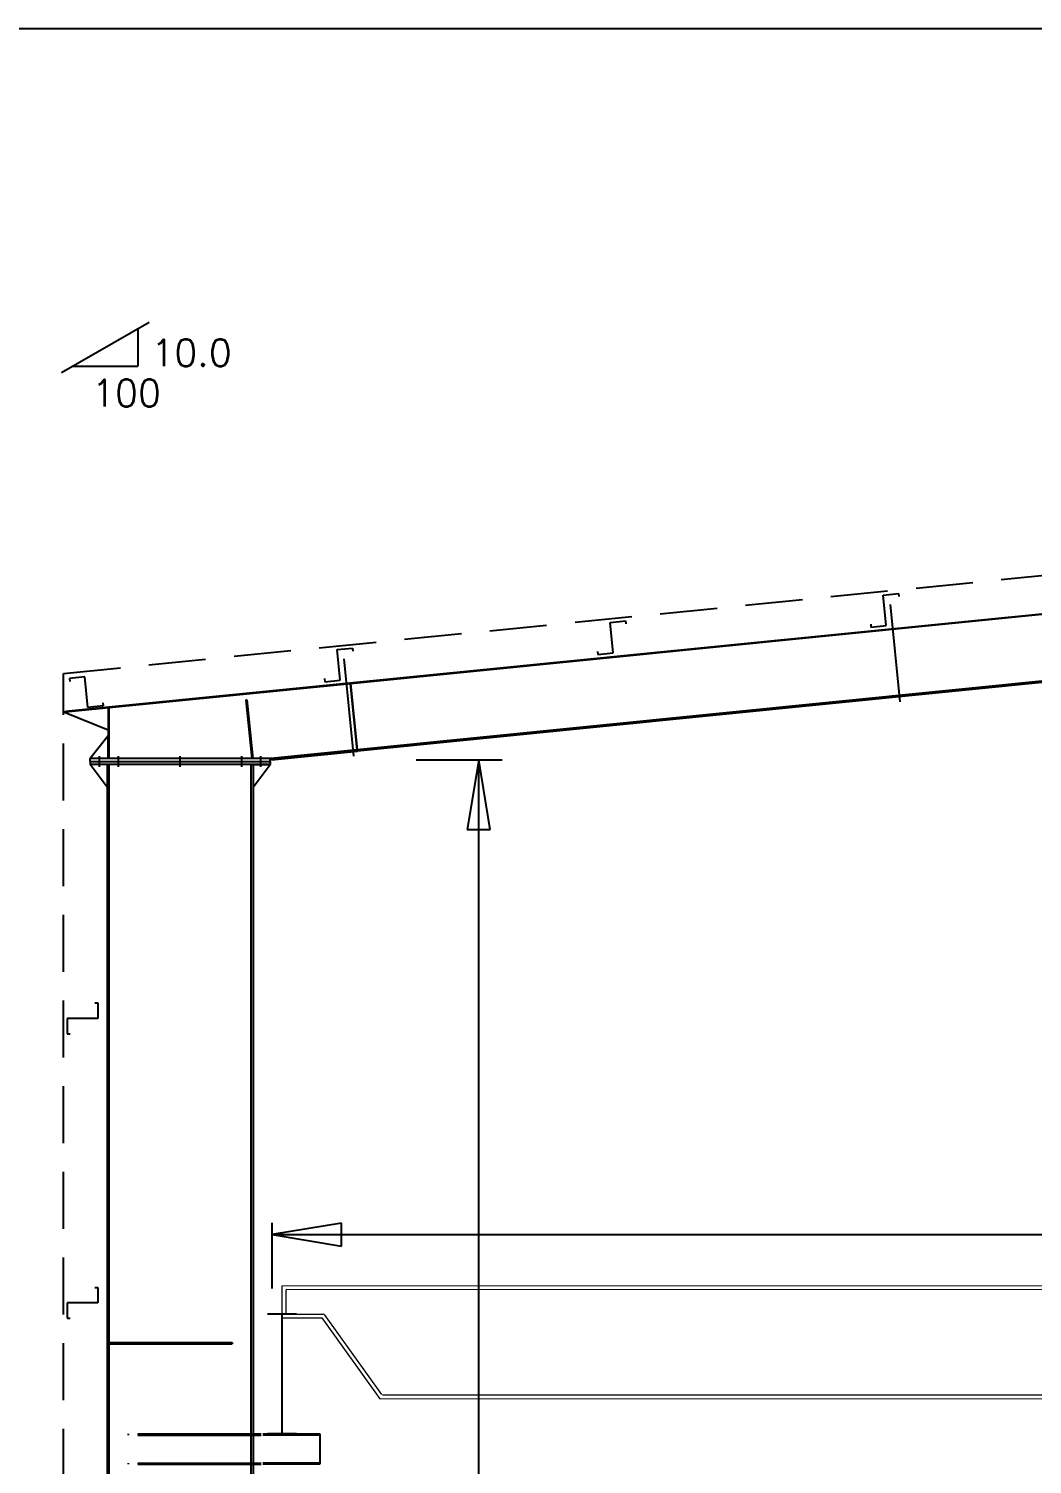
# Model space of a CAD drawing. Header units: millimetres. Extents: x 68421 to 1479662, y -51504 to 144751.
# Drawn here: x 1156894 to 1162186, y 15682 to 23255 of the extents above; entities that cross this region are included whole.
import ezdxf

# ---------------------------------------------------------------- set-up
doc = ezdxf.new("R2010")
doc.units = ezdxf.units.MM
doc.header["$LTSCALE"] = 0.35
doc.header["$MEASUREMENT"] = 0
doc.linetypes.add('CONTIN', pattern=[0, 0, 0])
doc.linetypes.add('DASHED', pattern=[1290.855, 860.57, -430.285])
doc.layers.get('0').update_dxf_attribs({"linetype": 'CONTIN'})
for name, color, linetype in [('1', 7, 'CONTIN'), ('10', 10, 'CONTIN'), ('12', 6, 'CONTIN'), ('2', 6, 'CONTIN'), ('22', 7, 'CONTIN'), ('3', 7, 'CONTIN'), ('5', 5, 'DASHED')]:
    doc.layers.add(name, color=color, linetype=linetype)
doc.styles.add('SIMPLEX', font='simplex.shx', dxfattribs={"width": 0.8})

# ---------------------------------------------------------------- blocks, each defined once
blk = doc.blocks.new('WSECTN')
for p, q in [((-76.2, 25.4), (76.2, 25.4)), ((0, 0), (0, 25.4)), ((-76.2, 0), (76.2, 0))]:
    blk.add_line(p, q)
blk = doc.blocks.new('ARROWF')
for p, q in [((0, 0), (-366.2, 61)), ((-366.2, 61), (-366.2, -61)), ((-366.2, -61), (0, 0))]:
    blk.add_line(p, q)
blk = doc.blocks.new('ZCOL')
for p, q in [((10.16, 0), (0, 0)), ((0, 0), (0, -25.4)), ((10.16, -2.54), (10.16, 0)), ((-10.16, -25.4), (-10.16, -22.86)), ((0, -25.4), (-10.16, -25.4))]:
    blk.add_line(p, q)
blk = doc.blocks.new('GHAGR')
at = {"lineweight": 0}
for p, q in [((1162109, -28388.4), (1174805.7, -28384.9)), ((1162109, -28388.4), (1162109, -28557.6)), ((1162128.9, -28415), (1162128.9, -28531)), ((1162135.5, -28408.3), (1174779.2, -28404.8)), ((1162135.5, -28537.7), (1162325.9, -28537.7)), ((1162331.3, -28540.4), (1162633.5, -28961.5)), ((1162109, -28557.6), (1162319.1, -28557.6)), ((1162319.1, -28557.6), (1162625.3, -28984.2)), ((1162625.3, -28984.2), (1174289.4, -28980.6)), ((1162638.9, -28964.3), (1174275.8, -28960.7))]:
    blk.add_line(p, q, dxfattribs=at)
for centre, start, end in [((1162135.5, -28415), 90, 180), ((1162135.5, -28531), 180, 270), ((1162325.9, -28544.3), 35.6722, 90)]:
    blk.add_arc(centre, 6.64, start, end, dxfattribs=at)

msp = doc.modelspace()

# ---------------------------------------------------------------- linework, layer by layer
at = {"linetype": 'Continuous', "lineweight": 5}
for p, q in [((1157469.27969, 15842.51404), (1157469.27969, 15836.51404)), ((1157469.27969, 15688.51355), (1157469.27969, 15682.51404))]:
    msp.add_line(p, q, dxfattribs=at)
at = {"layer": '1'}
for p, q in [((1157087.65004, 19654.51604), (1164561.15297, 20401.86654)), ((1164561.64955, 20396.89004), (1157088.14804, 19649.54234)), ((1164561.64955, 20396.89004), (1158591.39992, 19799.86654)), ((1161436.35268, 20218.59704), (1161487.76332, 19704.49254)), ((1164561.64955, 20045.14494), (1158626.22609, 19451.60194)), ((1164561.15297, 20045.09604), (1158626.2289, 19451.60194)), ((1158626.72694, 19446.62834), (1164561.64955, 20040.11954)), ((1158555.81984, 19930.54434), (1158607.18044, 19416.93984)), ((1158591.39992, 19799.86654), (1157317.65004, 19672.49154)), ((1158626.22609, 19451.60194), (1158591.39992, 19799.86654)), ((1158591.39992, 19799.86654), (1158626.22609, 19451.60194)), ((1158044.78896, 19714.50624), (1158038.81807, 19713.91054)), ((1158044.78896, 19714.50624), (1158038.81807, 19713.91054)), ((1158044.78896, 19714.50624), (1158038.81807, 19713.91054)), ((1158044.78896, 19714.50624), (1158038.81807, 19713.91054)), ((1158044.78896, 19714.50624), (1158038.81807, 19713.91054)), ((1158044.78896, 19714.50624), (1158038.81807, 19713.91054)), ((1158044.78896, 19714.50624), (1158038.81807, 19713.91054)), ((1158044.78896, 19714.50624), (1158038.81807, 19713.91054)), ((1158044.78896, 19714.50624), (1158038.81807, 19713.91054)), ((1158044.78896, 19714.50624), (1158038.81807, 19713.91054)), ((1158044.78896, 19714.50624), (1158038.81807, 19713.91054)), ((1158044.78896, 19714.50624), (1158038.81807, 19713.91054)), ((1158038.81807, 19713.91054), (1158069.66402, 19405.44664)), ((1158038.81807, 19713.91054), (1158069.66402, 19405.44664)), ((1158038.81807, 19713.91054), (1158069.66402, 19405.44664)), ((1158038.81807, 19713.91054), (1158069.66402, 19405.44664)), ((1158038.81807, 19713.91054), (1158069.66402, 19405.44664)), ((1158038.81807, 19713.91054), (1158069.66402, 19405.44664)), ((1158038.81807, 19713.91054), (1158069.66402, 19405.44664)), ((1158038.81807, 19713.91054), (1158069.66402, 19405.44664)), ((1158038.81807, 19713.91054), (1158069.66402, 19405.44664)), ((1158038.81807, 19713.91054), (1158069.66402, 19405.44664)), ((1158038.81807, 19713.91054), (1158069.66402, 19405.44664)), ((1158038.81807, 19713.91054), (1158069.66402, 19405.44664)), ((1158044.78896, 19714.50624), (1158075.63503, 19406.04434)), ((1158044.78896, 19714.50624), (1158075.63503, 19406.04434)), ((1158044.78896, 19714.50624), (1158075.63503, 19406.04434)), ((1158044.78896, 19714.50624), (1158075.63503, 19406.04434)), ((1158044.78896, 19714.50624), (1158075.63503, 19406.04434)), ((1158044.78896, 19714.50624), (1158075.63503, 19406.04434)), ((1158044.78896, 19714.50624), (1158075.63503, 19406.04434)), ((1158044.78896, 19714.50624), (1158075.63503, 19406.04434)), ((1158044.78896, 19714.50624), (1158075.63503, 19406.04434)), ((1158044.78896, 19714.50624), (1158075.63503, 19406.04434)), ((1158044.78896, 19714.50624), (1158075.63503, 19406.04434)), ((1158044.78896, 19714.50624), (1158075.63503, 19406.04434)), ((1157312.65004, 19671.99154), (1157082.65004, 19648.99154)), ((1157082.65004, 19648.99154), (1157312.65004, 19556.99254)), ((1157088.14804, 19649.54234), (1157087.65004, 19654.51604)), ((1157317.65004, 19671.99154), (1157312.65004, 19671.99154)), ((1157312.65004, 19671.99154), (1157312.65004, 19405.74644)), ((1157317.65004, 19405.74644), (1157317.65004, 19672.49154)), ((1157317.65004, 19405.74644), (1157317.65004, 19671.99154)), ((1157312.65004, 19525.74544), (1157217.65003, 19405.74644)), ((1157312.65004, 19405.74644), (1157312.65004, 19525.74544)), ((1158167.65004, 19405.74644), (1157217.65003, 19405.74644)), ((1157217.65003, 19389.74644), (1157217.65003, 19405.74644)), ((1157217.65003, 19405.74644), (1157217.65003, 19405.74644)), ((1157312.65004, 19405.74644), (1157217.65003, 19405.74644)), ((1157217.65003, 19389.74644), (1158167.65004, 19389.74644)), ((1157217.65003, 19389.74644), (1157217.65003, 19373.74544)), ((1157217.65003, 19389.74644), (1158167.65004, 19389.74644)), ((1157267.65003, 19361.04624), (1157267.65003, 19418.44664)), ((1157267.65003, 19361.04624), (1157267.65003, 19418.44664)), ((1157317.65004, 19405.74644), (1157312.65004, 19405.74644)), ((1158172.65004, 19405.74644), (1157317.65004, 19405.74644)), ((1157367.65004, 19361.04624), (1157367.65004, 19418.44664)), ((1157367.65004, 19361.04624), (1157367.65004, 19418.44664)), ((1157692.64907, 19361.04624), (1157692.64907, 19418.44664)), ((1157692.64907, 19361.04624), (1157692.64907, 19418.44664)), ((1158017.65004, 19361.04624), (1158017.65004, 19418.44664)), ((1158017.65004, 19361.04624), (1158017.65004, 19418.44664)), ((1158075.63503, 19406.04434), (1158069.66402, 19405.44664)), ((1158075.63503, 19406.04434), (1158069.66402, 19405.44664)), ((1158075.63503, 19406.04434), (1158069.66402, 19405.44664)), ((1158075.63503, 19406.04434), (1158069.66402, 19405.44664)), ((1158075.63503, 19406.04434), (1158069.66402, 19405.44664)), ((1158075.63503, 19406.04434), (1158069.66402, 19405.44664)), ((1158075.63503, 19406.04434), (1158069.66402, 19405.44664)), ((1158075.63503, 19406.04434), (1158069.66402, 19405.44664)), ((1158075.63503, 19406.04434), (1158069.66402, 19405.44664)), ((1158075.63503, 19406.04434), (1158069.66402, 19405.44664)), ((1158075.63503, 19406.04434), (1158069.66402, 19405.44664)), ((1158075.63503, 19406.04434), (1158069.66402, 19405.44664)), ((1158117.65004, 19361.04624), (1158117.65004, 19418.44664)), ((1158117.65004, 19361.04624), (1158117.65004, 19418.44664)), ((1158167.65004, 19389.74644), (1158167.65004, 19405.74644)), ((1158167.65004, 19389.74644), (1158167.65004, 19373.74544)), ((1158626.22609, 19451.60194), (1158172.65004, 19405.74644)), ((1158626.22206, 19451.60194), (1158172.65004, 19405.74644)), ((1158172.65004, 19405.74644), (1158173.45509, 19397.78744)), ((1158173.45509, 19397.78744), (1158627.02699, 19443.64194)), ((1158626.22206, 19451.60194), (1158627.02699, 19443.64194)), ((1158626.22609, 19451.60194), (1158626.22609, 19451.60194)), ((1158626.2289, 19451.60194), (1158626.72694, 19446.62834)), ((1158167.65004, 19373.74544), (1157217.65003, 19373.74544)), ((1157307.65003, 19253.74744), (1157217.65003, 19373.74544)), ((1157217.65003, 19373.74544), (1157217.65003, 19373.74544)), ((1157307.65003, 19373.74544), (1157217.65003, 19373.74544)), ((1157317.65004, 19373.74544), (1157307.65003, 19373.74544)), ((1157307.65003, 19373.74544), (1157307.65003, 8374.51404)), ((1157307.65003, 19373.74544), (1157307.65003, 19253.74744)), ((1158067.65004, 19373.74544), (1157317.65004, 19373.74544)), ((1157317.65004, 8374.51404), (1157317.65004, 19373.74544)), ((1157317.65004, 8374.51404), (1157317.65004, 19373.74544)), ((1158067.65004, 8374.51404), (1158067.65004, 19373.74544)), ((1158067.65004, 19373.74544), (1158067.65004, 19373.74544)), ((1158067.65004, 8374.51404), (1158067.65004, 19373.74544)), ((1158067.65004, 19373.74544), (1158077.65004, 19373.74544)), ((1158077.65004, 19373.74544), (1158077.65004, 8374.51404)), ((1158077.65004, 19373.74544), (1158077.65004, 19253.74744)), ((1158077.65004, 19253.74744), (1158167.65004, 19373.74544)), ((1158077.65004, 19373.74544), (1158167.65004, 19373.74544)), ((1158167.65004, 19373.74544), (1158167.65004, 19373.74544)), ((1157317.65004, 16324.51404), (1157967.65004, 16324.51404)), ((1157317.65004, 16324.51404), (1157317.65004, 16318.51404)), ((1157317.65004, 16324.51404), (1157967.65004, 16324.51404)), ((1157317.65004, 16324.51404), (1157317.65004, 16318.51404)), ((1157317.65004, 16324.51404), (1157967.65004, 16324.51404)), ((1157317.65004, 16324.51404), (1157317.65004, 16318.51404)), ((1157317.65004, 16324.51404), (1157967.65004, 16324.51404)), ((1157317.65004, 16324.51404), (1157317.65004, 16318.51404)), ((1157317.65004, 16324.51404), (1157967.65004, 16324.51404)), ((1157317.65004, 16324.51404), (1157317.65004, 16318.51404)), ((1157317.65004, 16324.51404), (1157967.65004, 16324.51404)), ((1157317.65004, 16324.51404), (1157317.65004, 16318.51404)), ((1157317.65004, 16324.51404), (1157967.65004, 16324.51404)), ((1157317.65004, 16324.51404), (1157317.65004, 16318.51404)), ((1157317.65004, 16324.51404), (1157967.65004, 16324.51404)), ((1157317.65004, 16324.51404), (1157317.65004, 16318.51404)), ((1157317.65004, 16324.51404), (1157967.65004, 16324.51404)), ((1157317.65004, 16324.51404), (1157317.65004, 16318.51404)), ((1157317.65004, 16324.51404), (1157967.65004, 16324.51404)), ((1157317.65004, 16324.51404), (1157317.65004, 16318.51404)), ((1157317.65004, 16324.51404), (1157967.65004, 16324.51404)), ((1157317.65004, 16324.51404), (1157317.65004, 16318.51404)), ((1157317.65004, 16324.51404), (1157967.65004, 16324.51404)), ((1157317.65004, 16324.51404), (1157317.65004, 16318.51404)), ((1157317.65004, 16318.51404), (1157967.65004, 16318.51404)), ((1157317.65004, 16318.51404), (1157967.65004, 16318.51404)), ((1157317.65004, 16318.51404), (1157967.65004, 16318.51404)), ((1157317.65004, 16318.51404), (1157967.65004, 16318.51404)), ((1157317.65004, 16318.51404), (1157967.65004, 16318.51404)), ((1157317.65004, 16318.51404), (1157967.65004, 16318.51404)), ((1157317.65004, 16318.51404), (1157967.65004, 16318.51404)), ((1157317.65004, 16318.51404), (1157967.65004, 16318.51404)), ((1157317.65004, 16318.51404), (1157967.65004, 16318.51404)), ((1157317.65004, 16318.51404), (1157967.65004, 16318.51404)), ((1157317.65004, 16318.51404), (1157967.65004, 16318.51404)), ((1157317.65004, 16318.51404), (1157967.65004, 16318.51404)), ((1157967.65004, 16324.51404), (1157967.65004, 16318.51404)), ((1157967.65004, 16324.51404), (1157967.65004, 16318.51404)), ((1157967.65004, 16324.51404), (1157967.65004, 16318.51404)), ((1157967.65004, 16324.51404), (1157967.65004, 16318.51404)), ((1157967.65004, 16324.51404), (1157967.65004, 16318.51404)), ((1157967.65004, 16324.51404), (1157967.65004, 16318.51404)), ((1157967.65004, 16324.51404), (1157967.65004, 16318.51404)), ((1157967.65004, 16324.51404), (1157967.65004, 16318.51404)), ((1157967.65004, 16324.51404), (1157967.65004, 16318.51404)), ((1157967.65004, 16324.51404), (1157967.65004, 16318.51404)), ((1157967.65004, 16324.51404), (1157967.65004, 16318.51404)), ((1157967.65004, 16324.51404), (1157967.65004, 16318.51404)), ((1157417.65004, 15842.51404), (1157417.65004, 15836.51404)), ((1157417.65004, 15842.51404), (1157417.65004, 15836.51404)), ((1157417.65004, 15842.51404), (1157417.65004, 15836.51404)), ((1157417.65004, 15842.51404), (1157417.65004, 15836.51404)), ((1157417.65004, 15842.51404), (1157417.65004, 15836.51404)), ((1157417.65004, 15842.51404), (1157417.65004, 15836.51404)), ((1157417.65004, 15842.51404), (1157417.65004, 15836.51404)), ((1157417.65004, 15842.51404), (1157417.65004, 15836.51404)), ((1157417.65004, 15842.51404), (1157417.65004, 15836.51404)), ((1157417.65004, 15842.51404), (1157417.65004, 15836.51404)), ((1157417.65004, 15842.51404), (1157417.65004, 15836.51404)), ((1157417.65004, 15842.51404), (1157417.65004, 15836.51404)), ((1157469.27969, 15842.51404), (1158119.27969, 15842.51404)), ((1157469.27969, 15842.51404), (1158119.27969, 15842.51404)), ((1157469.27969, 15842.51404), (1158119.27969, 15842.51404)), ((1157469.27969, 15842.51404), (1158119.27969, 15842.51404)), ((1157469.27969, 15842.51404), (1158119.27969, 15842.51404)), ((1157469.27969, 15842.51404), (1158119.27969, 15842.51404)), ((1157469.27969, 15842.51404), (1158119.27969, 15842.51404)), ((1157469.27969, 15842.51404), (1158119.27969, 15842.51404)), ((1157469.27969, 15842.51404), (1158119.27969, 15842.51404)), ((1157469.27969, 15842.51404), (1158119.27969, 15842.51404)), ((1157469.27969, 15842.51404), (1158119.27969, 15842.51404)), ((1157469.27969, 15842.51404), (1158119.27969, 15842.51404)), ((1157469.27969, 15836.51404), (1158119.27969, 15836.51404)), ((1157469.27969, 15836.51404), (1158119.27969, 15836.51404)), ((1157469.27969, 15836.51404), (1158119.27969, 15836.51404)), ((1157469.27969, 15836.51404), (1158119.27969, 15836.51404)), ((1157469.27969, 15836.51404), (1158119.27969, 15836.51404)), ((1157469.27969, 15836.51404), (1158119.27969, 15836.51404)), ((1157469.27969, 15836.51404), (1158119.27969, 15836.51404)), ((1157469.27969, 15836.51404), (1158119.27969, 15836.51404)), ((1157469.27969, 15836.51404), (1158119.27969, 15836.51404)), ((1157469.27969, 15836.51404), (1158119.27969, 15836.51404)), ((1157469.27969, 15836.51404), (1158119.27969, 15836.51404)), ((1157469.27969, 15836.51404), (1158119.27969, 15836.51404)), ((1158067.65004, 15842.51404), (1158067.65004, 15836.51404)), ((1158067.65004, 15842.51404), (1158067.65004, 15836.51404)), ((1158067.65004, 15842.51404), (1158067.65004, 15836.51404)), ((1158067.65004, 15842.51404), (1158067.65004, 15836.51404)), ((1158067.65004, 15842.51404), (1158067.65004, 15836.51404)), ((1158067.65004, 15842.51404), (1158067.65004, 15836.51404)), ((1158067.65004, 15842.51404), (1158067.65004, 15836.51404)), ((1158067.65004, 15842.51404), (1158067.65004, 15836.51404)), ((1158067.65004, 15842.51404), (1158067.65004, 15836.51404)), ((1158067.65004, 15842.51404), (1158067.65004, 15836.51404)), ((1158067.65004, 15842.51404), (1158067.65004, 15836.51404)), ((1158067.65004, 15842.51404), (1158067.65004, 15836.51404)), ((1158129.27969, 15842.51404), (1158429.27969, 15842.51404)), ((1158129.27969, 15842.51404), (1158429.27969, 15842.51404)), ((1158129.27969, 15842.51404), (1158429.27969, 15842.51404)), ((1158129.27969, 15842.51404), (1158429.27969, 15842.51404)), ((1158129.27969, 15842.51404), (1158429.27969, 15842.51404)), ((1158129.27969, 15842.51404), (1158429.27969, 15842.51404)), ((1158129.27969, 15842.51404), (1158429.27969, 15842.51404)), ((1158129.27969, 15842.51404), (1158429.27969, 15842.51404)), ((1158129.27969, 15842.51404), (1158429.27969, 15842.51404)), ((1158129.27969, 15842.51404), (1158429.27969, 15842.51404)), ((1158129.27969, 15842.51404), (1158429.27969, 15842.51404)), ((1158129.27969, 15842.51404), (1158429.27969, 15842.51404)), ((1158129.27969, 15837.51355), (1158429.27969, 15837.51355)), ((1158129.27969, 15837.51355), (1158429.27969, 15837.51355)), ((1158129.27969, 15837.51355), (1158429.27969, 15837.51355)), ((1158129.27969, 15837.51355), (1158429.27969, 15837.51355)), ((1158129.27969, 15837.51355), (1158429.27969, 15837.51355)), ((1158129.27969, 15837.51355), (1158429.27969, 15837.51355)), ((1158129.27969, 15837.51355), (1158429.27969, 15837.51355)), ((1158129.27969, 15837.51355), (1158429.27969, 15837.51355)), ((1158129.27969, 15837.51355), (1158429.27969, 15837.51355)), ((1158129.27969, 15837.51355), (1158429.27969, 15837.51355)), ((1158129.27969, 15837.51355), (1158429.27969, 15837.51355)), ((1158129.27969, 15837.51355), (1158429.27969, 15837.51355)), ((1158429.27969, 15842.51404), (1158429.27969, 15682.51404)), ((1158429.27969, 15842.51404), (1158429.27969, 15682.51404)), ((1158429.27969, 15842.51404), (1158429.27969, 15682.51404)), ((1158429.27969, 15842.51404), (1158429.27969, 15682.51404)), ((1158429.27969, 15842.51404), (1158429.27969, 15682.51404)), ((1158429.27969, 15842.51404), (1158429.27969, 15682.51404)), ((1158429.27969, 15842.51404), (1158429.27969, 15682.51404)), ((1158429.27969, 15842.51404), (1158429.27969, 15682.51404)), ((1158429.27969, 15842.51404), (1158429.27969, 15682.51404)), ((1158429.27969, 15842.51404), (1158429.27969, 15682.51404)), ((1158429.27969, 15842.51404), (1158429.27969, 15682.51404)), ((1158429.27969, 15842.51404), (1158429.27969, 15682.51404)), ((1157417.65004, 15688.51355), (1157417.65004, 15682.51404)), ((1157417.65004, 15688.51355), (1157417.65004, 15682.51404)), ((1157417.65004, 15688.51355), (1157417.65004, 15682.51404)), ((1157417.65004, 15688.51355), (1157417.65004, 15682.51404)), ((1157417.65004, 15688.51355), (1157417.65004, 15682.51404)), ((1157417.65004, 15688.51355), (1157417.65004, 15682.51404)), ((1157417.65004, 15688.51355), (1157417.65004, 15682.51404)), ((1157417.65004, 15688.51355), (1157417.65004, 15682.51404)), ((1157417.65004, 15688.51355), (1157417.65004, 15682.51404)), ((1157417.65004, 15688.51355), (1157417.65004, 15682.51404)), ((1157417.65004, 15688.51355), (1157417.65004, 15682.51404)), ((1157417.65004, 15688.51355), (1157417.65004, 15682.51404)), ((1157469.27969, 15688.51355), (1158119.27969, 15688.51355)), ((1157469.27969, 15688.51355), (1158119.27969, 15688.51355)), ((1157469.27969, 15688.51355), (1158119.27969, 15688.51355)), ((1157469.27969, 15688.51355), (1158119.27969, 15688.51355)), ((1157469.27969, 15688.51355), (1158119.27969, 15688.51355)), ((1157469.27969, 15688.51355), (1158119.27969, 15688.51355)), ((1157469.27969, 15688.51355), (1158119.27969, 15688.51355)), ((1157469.27969, 15688.51355), (1158119.27969, 15688.51355)), ((1157469.27969, 15688.51355), (1158119.27969, 15688.51355)), ((1157469.27969, 15688.51355), (1158119.27969, 15688.51355)), ((1157469.27969, 15688.51355), (1158119.27969, 15688.51355)), ((1157469.27969, 15688.51355), (1158119.27969, 15688.51355)), ((1157469.27969, 15682.51404), (1158119.27969, 15682.51404)), ((1157469.27969, 15682.51404), (1158119.27969, 15682.51404)), ((1157469.27969, 15682.51404), (1158119.27969, 15682.51404)), ((1157469.27969, 15682.51404), (1158119.27969, 15682.51404)), ((1157469.27969, 15682.51404), (1158119.27969, 15682.51404)), ((1157469.27969, 15682.51404), (1158119.27969, 15682.51404)), ((1157469.27969, 15682.51404), (1158119.27969, 15682.51404)), ((1157469.27969, 15682.51404), (1158119.27969, 15682.51404)), ((1157469.27969, 15682.51404), (1158119.27969, 15682.51404)), ((1157469.27969, 15682.51404), (1158119.27969, 15682.51404)), ((1157469.27969, 15682.51404), (1158119.27969, 15682.51404)), ((1157469.27969, 15682.51404), (1158119.27969, 15682.51404)), ((1158067.65004, 15688.51355), (1158067.65004, 15682.51404)), ((1158067.65004, 15688.51355), (1158067.65004, 15682.51404)), ((1158067.65004, 15688.51355), (1158067.65004, 15682.51404)), ((1158067.65004, 15688.51355), (1158067.65004, 15682.51404)), ((1158067.65004, 15688.51355), (1158067.65004, 15682.51404)), ((1158067.65004, 15688.51355), (1158067.65004, 15682.51404)), ((1158067.65004, 15688.51355), (1158067.65004, 15682.51404)), ((1158067.65004, 15688.51355), (1158067.65004, 15682.51404)), ((1158067.65004, 15688.51355), (1158067.65004, 15682.51404)), ((1158067.65004, 15688.51355), (1158067.65004, 15682.51404)), ((1158067.65004, 15688.51355), (1158067.65004, 15682.51404)), ((1158067.65004, 15688.51355), (1158067.65004, 15682.51404)), ((1158429.27969, 15687.51355), (1158129.27969, 15687.51355)), ((1158429.27969, 15687.51355), (1158129.27969, 15687.51355)), ((1158429.27969, 15687.51355), (1158129.27969, 15687.51355)), ((1158429.27969, 15687.51355), (1158129.27969, 15687.51355)), ((1158429.27969, 15687.51355), (1158129.27969, 15687.51355)), ((1158429.27969, 15687.51355), (1158129.27969, 15687.51355)), ((1158429.27969, 15687.51355), (1158129.27969, 15687.51355)), ((1158429.27969, 15687.51355), (1158129.27969, 15687.51355)), ((1158429.27969, 15687.51355), (1158129.27969, 15687.51355)), ((1158429.27969, 15687.51355), (1158129.27969, 15687.51355)), ((1158429.27969, 15687.51355), (1158129.27969, 15687.51355)), ((1158429.27969, 15687.51355), (1158129.27969, 15687.51355)), ((1158429.27969, 15682.51404), (1158129.27969, 15682.51404)), ((1158429.27969, 15682.51404), (1158129.27969, 15682.51404)), ((1158429.27969, 15682.51404), (1158129.27969, 15682.51404)), ((1158429.27969, 15682.51404), (1158129.27969, 15682.51404)), ((1158429.27969, 15682.51404), (1158129.27969, 15682.51404)), ((1158429.27969, 15682.51404), (1158129.27969, 15682.51404)), ((1158429.27969, 15682.51404), (1158129.27969, 15682.51404)), ((1158429.27969, 15682.51404), (1158129.27969, 15682.51404)), ((1158429.27969, 15682.51404), (1158129.27969, 15682.51404)), ((1158429.27969, 15682.51404), (1158129.27969, 15682.51404)), ((1158429.27969, 15682.51404), (1158129.27969, 15682.51404)), ((1158429.27969, 15682.51404), (1158129.27969, 15682.51404))]:
    msp.add_line(p, q, dxfattribs=at)
at = {"layer": '12'}
msp.add_line((1158937.23671, 19397.81384), (1159390.42714, 19397.81384), dxfattribs=at)
at = {"layer": '2'}
for p, q in [((1159266.82948, 8354.51404), (1159266.82948, 19397.81384)), ((1158177.65004, 16610.47107), (1158177.65004, 16955.51404)), ((1158177.65004, 16893.71521), (1170926.89908, 16893.71521))]:
    msp.add_line(p, q, dxfattribs=at)
at = {"layer": '22'}
msp.add_line((1181103.71195, 23255), (1150130, 23255), dxfattribs=at)
at = {"layer": '3'}
for p, q in [((1157067.4286, 21440.82414), (1157528.5857, 21707.07414)), ((1157469.7147, 21673.08394), (1157469.7147, 21474.81244)), ((1157126.2998, 21474.81244), (1157469.7147, 21474.81244))]:
    msp.add_line(p, q, dxfattribs=at)
at = {"layer": '5'}
for p, q in [((1157077.65004, 19854.51404), (1164577.65004, 20604.51404)), ((1157077.65004, 11954.51404), (1157077.65004, 19854.51404))]:
    msp.add_line(p, q, dxfattribs=at)

# ---------------------------------------------------------------- block references
at = {"linetype": 'Continuous', "lineweight": 5}
msp.add_blockref('GHAGR', (-3879.70152, 45012.65637), dxfattribs=at)
at = {"layer": '1', "yscale": 24.8937016, "zscale": 24.8937016, "rotation": 180}
msp.add_blockref('WSECTN', (1158229.27969, 16474.51453), dxfattribs=at)
at = {"layer": '10'}
for p, xscale, yscale, zscale, rotation in [((1161416.50453, 20106.54724), -8, -6.3740158, -6.3740158, 5.710591760000002), ((1159976.28774, 19962.52574), -8, -6.3740158, -6.3740158, 5.710591760000002), ((1158535.9717, 19818.49354), -8, -6.3740158, -6.3740158, 5.710591760000002), ((1157205.46927, 19675.18884), 8, -6.374007700000001, -6.374007700000001, 5.710591759999999), ((1157258.60308, 18034.51404), 8, -6.3740158, -6.3740158, 89.99998470000001), ((1157258.6026, 16534.51404), 8, -6.3740158, -6.3740158, 89.99998470000001)]:
    msp.add_blockref('ZCOL', p, dxfattribs=dict(at, xscale=xscale, yscale=yscale, zscale=zscale, rotation=rotation))
at = {"layer": '2'}
for p, rotation in [((1159266.82948, 19397.81384), 90), ((1158177.65004, 16893.71521), 180)]:
    msp.add_blockref('ARROWF', p, dxfattribs=dict(at, rotation=rotation))

# ---------------------------------------------------------------- texts
at = {"layer": '3', "style": 'SIMPLEX'}
for s, p in [('10.0', (1157540.5256, 21474.81244)), ('100', (1157227.1962, 21262.37984))]:
    msp.add_text(s, height=141.622025, dxfattribs=at).set_placement(p)

doc.saveas('drawing.dxf')
